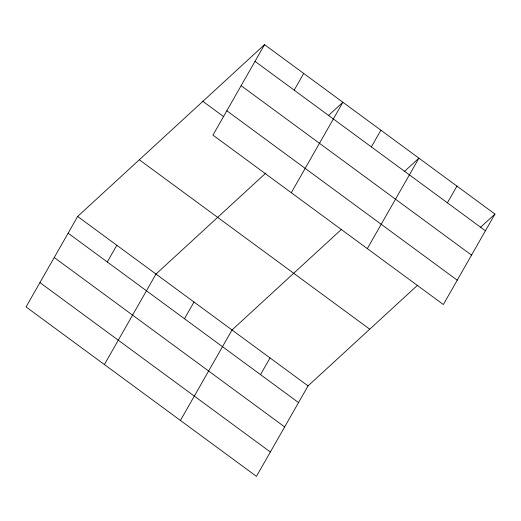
<?xml version="1.0" encoding="UTF-8"?>
<svg xmlns="http://www.w3.org/2000/svg" width="521" height="521" viewBox="0 0 521 521"><rect width="100%" height="100%" fill="white"/><g stroke="black" fill="none" stroke-linecap="round" stroke-linejoin="round"><path stroke-width="0.78" d="M264.538 44.65L212.939 135.115L443.351 304.531L494.95 214.066L264.538 44.65L77.649 216.469L26.05 306.934L256.462 476.35L308.061 385.885L417.393 285.371M107.293 261.972L116.821 245.274M104.389 364.537L155.987 274.072L265.905 173.018M294.183 90.153L303.704 73.454M184.48 318.728L194.007 302.024M291.278 192.718L342.877 102.253L328.784 115.213M180.429 420.44L232.027 329.982L341.353 229.461M371.369 146.909L380.897 130.204M260.52 374.632L270.047 357.934M367.312 248.621L418.917 158.156L404.231 171.656M447.402 202.812L456.93 186.114M480.264 227.566L494.95 214.066M255.01 61.354L485.422 230.77M241.125 85.691L471.538 255.108M226.824 110.771L457.236 280.187M202.864 101.354L223.756 116.711M139.322 159.771L369.734 329.187M77.649 216.469L308.061 385.885M68.121 233.174L298.533 402.59M54.236 257.517L284.655 426.927M39.935 282.59L270.347 452.007"/></g></svg>
